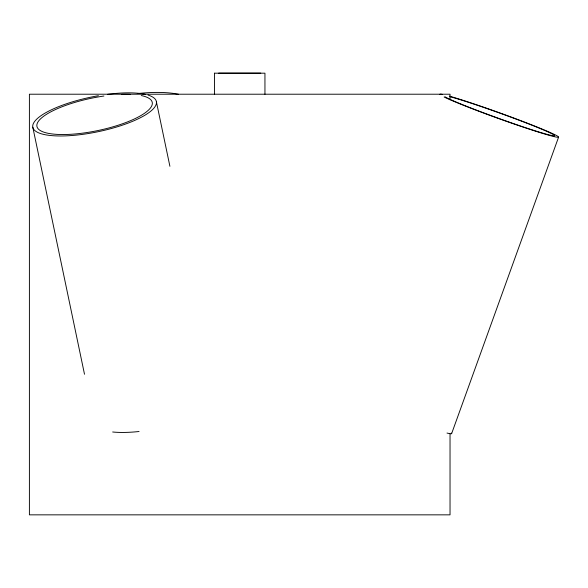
<?xml version="1.0" encoding="UTF-8"?>
<svg xmlns="http://www.w3.org/2000/svg" width="588" height="588" viewBox="0 0 588 588"><rect width="100%" height="100%" fill="white"/><g stroke="black" fill="none" stroke-linecap="round" stroke-linejoin="round"><path stroke-width="0.88" d="M451.635 433.599L558.585 137.151M218.692 73.155L260.741 73.155M214.488 73.184L264.945 73.184L264.953 94.271M156.364 101.614L169.903 166.294M32.803 127.221L84.503 374.262M450.033 99.725L450.033 94.212L29.4 94.212L29.4 514.845L450.033 514.845L450.033 434.025M214.48 73.184L214.48 94.271M137.335 93.595A63.092 19.573 -8.7 0 1 178.612 94.308M451.327 433.106A63.092 2.852 19.8 0 1 447.005 433.047M449.313 96.528A58.888 2.661 19.8 0 1 537.175 127.317A58.888 2.661 19.8 0 1 526.333 127.949A58.888 2.661 19.8 0 1 444.998 96.777M449.394 96.138A63.092 2.852 19.8 0 1 540.953 128.581A63.092 2.852 19.8 0 1 532.081 130.073A63.092 2.852 19.8 0 1 444.138 97.02M439.883 94.374A63.092 2.852 19.8 0 1 442.492 94.411M139.069 431.511A63.092 17.655 -11.8 0 1 112.661 431.989M141.252 95.55A58.888 16.479 -11.8 0 1 115.233 126.141A58.888 16.479 -11.8 0 1 37.147 127.162A58.888 16.479 -11.8 0 1 103.907 96.035M121.701 94.367A58.888 16.479 -11.8 0 1 130.205 94.337M147.992 95.058A63.092 17.655 -11.8 0 1 114.756 127.559A63.092 17.655 -11.8 0 1 33.288 128.625A63.092 17.655 -11.8 0 1 98.394 95.712M107.626 94.308A63.092 17.655 -11.8 0 1 145.486 94.396"/></g></svg>
